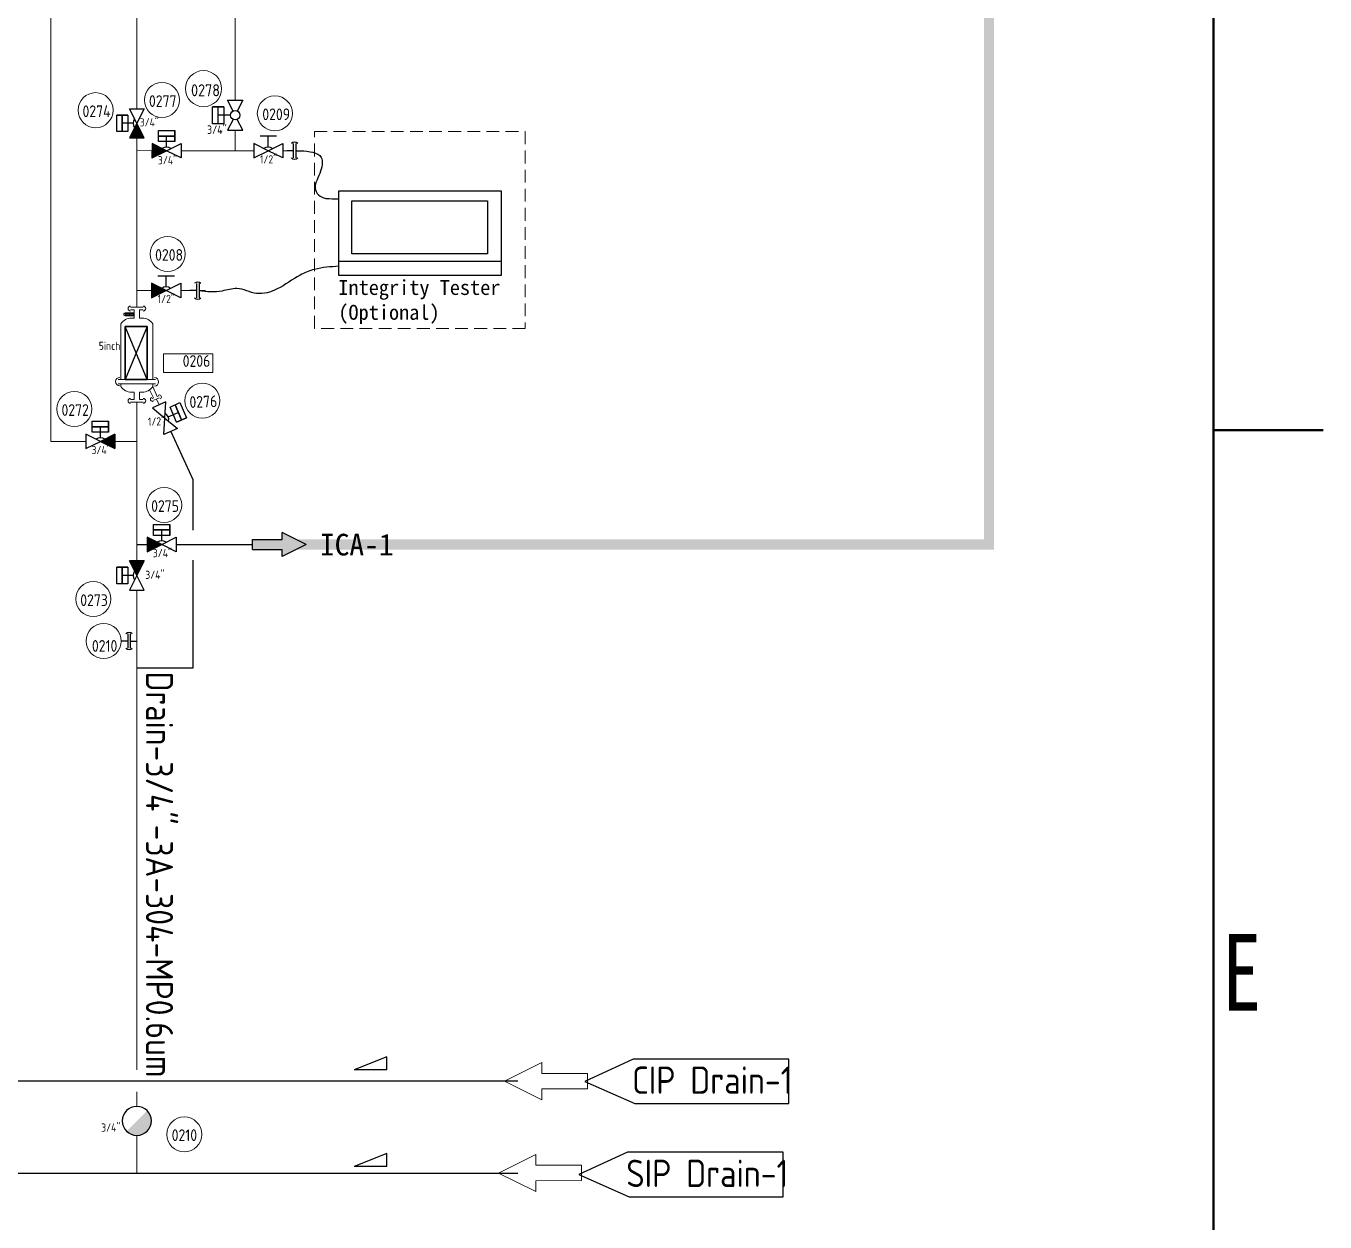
# Model space of a CAD drawing. Header units: millimetres. Extents: x -68339142 to 208, y -167 to 82456658.
# Drawn here: x -68331377 to -68330082, y 82447509 to 82448701 of the extents above; entities that cross this region are included whole.
import ezdxf

# ---------------------------------------------------------------- set-up
doc = ezdxf.new("R2010")
doc.units = ezdxf.units.MM
doc.header["$MEASUREMENT"] = 0
doc.linetypes.add('HIDDEN', pattern=[9.525, 6.35, -3.175])
for name, color, linetype in [('0-辅助', 8, 'Amzigzag'), ('压缩空气', 130, 'Continuous'), ('排管', 10, 'Continuous'), ('文字', 1, 'Continuous'), ('機器', 7, 'Continuous'), ('纯蒸汽', 32, 'Continuous')]:
    doc.layers.add(name, color=color, linetype=linetype)
for name, color, linetype, lineweight in [('AM_8', 1, 'Continuous', 15), ('Border (ISO)', 7, 'Continuous', 50), ('I8符号标注层', 3, 'Continuous', 9), ('Langurage', 7, 'Continuous', 0)]:
    doc.layers.add(name, color=color, linetype=linetype, lineweight=lineweight)
doc.styles.add('I(3.5)', font='simfang.ttf', dxfattribs={"width": 0.75})
doc.styles.get("Standard").update_dxf_attribs({"font": 'gbenor.shx', "bigfont": 'gbcbig.shx'})
doc.styles.add('{18b73a54-fa43-428c-adcb-c1c7bbdf2c84}', font='')
doc.styles.get('{18b73a54-fa43-428c-adcb-c1c7bbdf2c84}').set_extended_font_data('SimSun')
doc.linetypes.add('Amzigzag', pattern='A,0.0001,[136,genltshp.shx,S=0.04,R=0,X=0,Y=0],-11', length=11.0001)

# ---------------------------------------------------------------- blocks, each defined once
blk = doc.blocks.new('*U240')
at = {"color": 0}
for p, q in [((6.3, 11.2), (-6.3, 11.2)), ((0, 2.8), (0, 11.2)), ((0, 0), (-11.2, 5.6)), ((-11.2, 5.6), (-11.2, -5.6)), ((-11.2, -5.6), (0, 0)), ((0, 0), (11.2, 5.6)), ((11.2, -5.6), (0, 0)), ((11.2, 5.6), (11.2, -5.6))]:
    blk.add_line(p, q, dxfattribs=at)
at = {"color": 1, "linetype": 'ByBlock', "lineweight": 9}
blk.add_circle((5.1, 28.7), 13.5, dxfattribs=at)
at = {"color": 0}
blk.add_arc((0, -2.8), 5.62, 53.1301, 126.8699, dxfattribs=at)
at = {"color": 1, "linetype": 'ByBlock', "lineweight": 9}
for tag, p, height, flags in [('YQJ_CODE', (-2.4, 32.5), 9, 2), ('YQJ_ITEMID', (12.3, -9.3), 5, 1), ('YQJ_CLASS_NAME', (12.3, -15), 5, 1), ('品牌', (13.5, -20.6), 5, 1), ('供电电源', (13.4, -26.4), 5, 1), ('控制方式', (13.7, -33.1), 5, 1), ('输出信号类型1', (14.2, -39.4), 5, 1), ('输出信号类型2', (14, -46.4), 5, 1)]:
    blk.add_attdef(tag, p, '', height=height, dxfattribs=dict(at, flags=flags))
for tag, p, height in [('YQJ_NO', (-4.6, 23.5), 9), ('尺寸', (-6.4, -9.8), 6.3)]:
    blk.add_attdef(tag, p, '', height=height, dxfattribs=at)
blk = doc.blocks.new('*U40')
at = {"color": 0}
for p, q in [((0, 7), (0, 12)), ((5.5, 7), (-5.5, 7)), ((5.5, 5), (-5.5, 5)), ((0, 5), (0, 0))]:
    blk.add_line(p, q, dxfattribs=at)
for centre, start, end in [((-3.1, 6), 136.4792, 225.7809), ((3.1, 6), 314.2191, 43.5208)]:
    blk.add_arc(centre, 3.47, start, end, dxfattribs=at)
blk = doc.blocks.new('*U51')
at = {"color": 0}
for p, q in [((0, -5), (0, 0)), ((-5.5, -5), (5.5, -5)), ((-5.5, -7), (5.5, -7)), ((0, -7), (0, -12))]:
    blk.add_line(p, q, dxfattribs=at)
for centre, start, end in [((-3.1, -6), 134.2191, 223.5208), ((3.1, -6), 316.4792, 45.7809)]:
    blk.add_arc(centre, 3.47, start, end, dxfattribs=at)
blk = doc.blocks.new('*U241')
at = {"color": 0}
for p, q in [((0, 0), (-5.6, 11.2)), ((-5.6, 11.2), (5.6, 11.2)), ((5.6, 11.2), (0, 0)), ((-15.5, -6.3), (-15.5, 6.3)), ((-11.2, 6.3), (-11.2, -6.3)), ((-11.2, -6.3), (-11.2, 6.3)), ((-7, 6.3), (-7, -6.3)), ((0, 0), (-5.6, -11.2)), ((5.6, -11.2), (0, 0)), ((-7, -6.3), (-15.5, -6.3)), ((-2.8, 0), (-11.2, 0)), ((-5.6, -11.2), (5.6, -11.2))]:
    blk.add_line(p, q, dxfattribs=at)
blk.add_lwpolyline([(-7, 6.3), (-7, 6.3), (-15.5, 6.3), (-15.5, 6.3)], close=True, dxfattribs=at)
at = {"color": 1, "linetype": 'ByBlock', "lineweight": 9}
blk.add_circle((-31.8, 10.1), 13.5, dxfattribs=at)
at = {"color": 0}
blk.add_arc((2.8, 0), 5.63, 143.1301, 216.8699, dxfattribs=at)
at = {"color": 1, "linetype": 'ByBlock', "lineweight": 9}
for tag, p, height, flags in [('YQJ_CODE', (-39.6, 12.8), 9, 2), ('YQJ_ITEMID', (12.3, -9.3), 5, 1), ('YQJ_CLASS_NAME', (12.3, -15), 5, 1), ('品牌', (13.5, -20.6), 5, 1), ('供电电源', (13.4, -26.4), 5, 1), ('控制方式', (13.7, -33.1), 5, 1), ('输出信号类型1', (14.2, -39.4), 5, 1), ('输出信号类型2', (14, -46.4), 5, 1)]:
    blk.add_attdef(tag, p, '', height=height, dxfattribs=dict(at, flags=flags))
for tag, p, height in [('YQJ_NO', (-41.8, 4.8), 9), ('尺寸', (2.2, -2.4), 6.3)]:
    blk.add_attdef(tag, p, '', height=height, dxfattribs=at)
blk = doc.blocks.new('*U259')
at = {"color": 7, "lineweight": 9}
for p, q in [((-9.9, -5), (-9, -4.5)), ((-9.9, -5), (-9.9, -6.1)), ((-9.9, -5), (-2, -5)), ((-9.9, -6.1), (-9, -6.6)), ((-9.9, -6.1), (-2, -6.1)), ((-2, -4.5), (-9, -4.5)), ((-8, -6.6), (-9, -4.5)), ((-2, -6.6), (-9, -6.6)), ((-8, -6.6), (-7, -4.5)), ((-7, -4.5), (-6, -6.6)), ((-6, -6.6), (-5, -4.5)), ((-4, -6.6), (-5, -4.5)), ((-4.8, -0.1), (5, -0.1)), ((-4.8, -2), (-2, -2)), ((-4.2, -8.6), (-2, -8.6)), ((-4, -6.6), (-3, -4.5)), ((-2, -6.6), (-3, -4.5)), ((-2, -8.6), (-2, -2)), ((2.2, -2), (2.2, -8.6)), ((2.2, -2), (5, -2)), ((2.2, -8.6), (4.4, -8.6)), ((-12.1, -55.7), (-12.1, -12.9)), ((12.3, -12.9), (12.3, -55.7)), ((-14.3, -55.7), (14.5, -55.7)), ((14.5, -59.2), (-14.3, -59.2)), ((-12.1, -61.1), (-12.1, -59.2)), ((12.3, -61.1), (12.3, -59.2)), ((-2, -65.4), (-4.2, -65.4)), ((-2, -65.4), (-2, -71.2)), ((2.2, -71.2), (2.2, -65.4)), ((4.4, -65.4), (2.2, -65.4)), ((12.9, -70), (9.9, -63.8)), ((12.9, -70), (11.9, -70.4)), ((15.8, -68.9), (12.3, -61.1)), ((17.6, -69.9), (12.5, -71.9)), ((17, -68.4), (15.8, -68.9)), ((-2, -71.2), (-4.8, -71.2)), ((5, -73.1), (-4.8, -73.1)), ((5, -71.2), (2.2, -71.2))]:
    blk.add_line(p, q, dxfattribs=at)
at = {"color": 1, "linetype": 'ByBlock', "lineweight": 9}
blk.add_lwpolyline([(58.5, -50.3), (20.7, -50.3), (20.7, -35.9), (58.5, -35.9)], close=True, dxfattribs=at)
at = {"color": 7, "lineweight": 9}
for centre, radius, start, end in [((-4.8, -1.1), 1.9, 90, 270), ((5, -1.1), 1.9, 270, 90), ((-4.6, -17.3), 8.72, 87.2625, 149.525), ((4.8, -17.3), 8.72, 30.4752, 92.7375), ((-13, -57.4), 3.26, 90, 270), ((13.6, -57.5), 3.26, 270, 90), ((-4.6, -56.7), 8.72, 210.475, 272.7375), ((4.8, -56.7), 8.72, 267.2625, 329.525), ((12.2, -71.1), 1.59, 111.0569, 291.0569), ((17.4, -69.2), 1.59, 291.0569, 111.0569), ((-4.8, -72.2), 1.9, 90, 270), ((5, -72.2), 1.9, 270, 90)]:
    blk.add_arc(centre, radius, start, end, dxfattribs=at)
at = {"color": 1, "linetype": 'ByBlock', "lineweight": 9}
for tag, p, height, flags in [('YQJ_ITEMID', (12.4, -14.6), 5, 1), ('YQJ_CLASS_NAME', (12.8, -20.1), 5, 1), ('YQJ_CODE', (21.8, -46), 9, 2)]:
    blk.add_attdef(tag, p, '', height=height, dxfattribs=dict(at, flags=flags))
for tag, p, height in [('尺寸', (-29.2, -33), 6.3), ('YQJ_NO', (35.4, -46), 9)]:
    blk.add_attdef(tag, p, '', height=height, dxfattribs=at)
blk = doc.blocks.new('*U401')
at = {"color": 0}
for p, q in [((0, 0), (-5.6, 11.3)), ((-5.6, 11.3), (5.6, 11.2)), ((5.6, 11.2), (0, 0)), ((-15.5, -6.3), (-15.5, 6.3)), ((-11.2, 6.3), (-11.3, -6.3)), ((-11.3, -6.3), (-11.2, 6.3)), ((-2.8, 0), (-11.2, 0)), ((-7, 6.3), (-7, -6.3)), ((0, 0), (-5.6, -11.2)), ((5.6, -11.3), (0, 0)), ((-7, -6.3), (-15.5, -6.3)), ((-5.6, -11.2), (5.6, -11.3))]:
    blk.add_line(p, q, dxfattribs=at)
blk.add_lwpolyline([(-7, 6.3), (-7, 6.3), (-15.5, 6.3), (-15.5, 6.3)], close=True, dxfattribs=at)
at = {"color": 1, "linetype": 'ByBlock', "lineweight": 9}
blk.add_circle((-33.6, -18.2), 13.5, dxfattribs=at)
at = {"color": 0}
blk.add_arc((2.8, 0), 5.62, 143.0854, 216.8252, dxfattribs=at)
at = {"color": 1, "linetype": 'ByBlock', "lineweight": 9}
for tag, p, height in [('尺寸', (6.5, -2.6), 6.3), ('YQJ_NO', (-43.6, -23.5), 9)]:
    blk.add_attdef(tag, p, '', height=height, dxfattribs=at)
for tag, p, height, flags in [('YQJ_CODE', (-41.3, -15.5), 9, 2), ('YQJ_ITEMID', (12.3, -9.3), 5, 1), ('YQJ_CLASS_NAME', (12.3, -15), 5, 1), ('品牌', (13.5, -20.6), 5, 1), ('供电电源', (13.4, -26.4), 5, 1), ('控制方式', (13.7, -33.1), 5, 1), ('输出信号类型1', (14.2, -39.4), 5, 1), ('输出信号类型2', (14, -46.4), 5, 1)]:
    blk.add_attdef(tag, p, '', height=height, dxfattribs=dict(at, flags=flags))
blk = doc.blocks.new('*U37')
h = blk.add_hatch(color=256)
h.dxf.hatch_style = 1
h.paths.add_polyline_path([(5.6, 11.3), (-5.6, 11.2), (0, 0)])
at = {"color": 0}
for p, q in [((5.6, 11.3), (-5.6, 11.2)), ((-5.6, 11.2), (0, 0)), ((0, 0), (5.6, 11.3))]:
    blk.add_line(p, q, dxfattribs=at)
blk = doc.blocks.new('*U36')
at = {"color": 0}
for p, q in [((-7, 0), (-12, 0)), ((-7, 5.5), (-7, -5.5)), ((-5, 5.5), (-5, -5.5)), ((-5, 0), (0, 0))]:
    blk.add_line(p, q, dxfattribs=at)
for centre, start, end in [((-6, 3.1), 44.2191, 133.5208), ((-6, -3.1), 226.4792, 315.7809)]:
    blk.add_arc(centre, 3.47, start, end, dxfattribs=at)
blk = doc.blocks.new('*U69')
at = {"color": 1, "linetype": 'ByBlock', "lineweight": 9}
blk.add_circle((13.5, 0), 13.5, dxfattribs=at)
at = {"color": 1, "linetype": 'ByBlock', "lineweight": 9, "flags": 1}
for tag, p in [('YQJ_ITEMID', (24.4, 8)), ('YQJ_CLASS_NAME', (24.4, 3.7)), ('供电电源', (24.9, -5.2)), ('品牌', (24.8, -0.7)), ('量程上限', (24.8, -14.9)), ('控制方式', (25, -10)), ('输入信号类型1', (24.6, -25.3)), ('量程下限', (24.6, -20)), ('输入信号类型2', (24.4, -30.5))]:
    blk.add_attdef(tag, p, '', height=5, dxfattribs=at)
at = {"color": 1, "linetype": 'ByBlock', "lineweight": 13}
blk.add_attdef('YQJ_NO', (4.4, -8.3), '', height=9, dxfattribs=at)
at = {"color": 1, "linetype": 'ByBlock', "lineweight": 13, "flags": 2}
blk.add_attdef('YQJ_CODE', (7.2, -0.4), '', height=9, dxfattribs=at)
at = {"color": 1, "linetype": 'ByBlock', "lineweight": 9}
blk.add_attdef('尺寸', (-11.6, -20.9), '', height=6.3, dxfattribs=at)
blk = doc.blocks.new('*U243')
at = {"color": 0}
for p, q in [((6.3, 11.2), (-6.3, 11.2)), ((0, 2.8), (0, 11.2)), ((0, 0), (-11.2, 5.6)), ((-11.2, 5.6), (-11.2, -5.6)), ((-11.2, -5.6), (0, 0)), ((0, 0), (11.2, 5.6)), ((11.2, -5.6), (0, 0)), ((11.2, 5.6), (11.2, -5.6))]:
    blk.add_line(p, q, dxfattribs=at)
at = {"color": 1, "linetype": 'ByBlock', "lineweight": 9}
blk.add_circle((1.1, 28.2), 13.5, dxfattribs=at)
at = {"color": 0}
blk.add_arc((0, -2.8), 5.62, 53.1301, 126.8699, dxfattribs=at)
at = {"color": 1, "linetype": 'ByBlock', "lineweight": 9}
for tag, p, height, flags in [('YQJ_CODE', (-6.4, 31.9), 9, 2), ('YQJ_ITEMID', (12.3, -9.3), 5, 1), ('YQJ_CLASS_NAME', (12.3, -15), 5, 1), ('品牌', (13.5, -20.6), 5, 1), ('供电电源', (13.4, -26.4), 5, 1), ('控制方式', (13.7, -33.1), 5, 1), ('输出信号类型1', (14.2, -39.4), 5, 1), ('输出信号类型2', (14, -46.4), 5, 1)]:
    blk.add_attdef(tag, p, '', height=height, dxfattribs=dict(at, flags=flags))
for tag, p, height in [('YQJ_NO', (-8.5, 23), 9), ('尺寸', (-6.6, -9.6), 6.3)]:
    blk.add_attdef(tag, p, '', height=height, dxfattribs=at)
blk = doc.blocks.new('*U284')
at = {"color": 0}
for p, q in [((-6.3, 7), (-6.3, 15.5)), ((-6.3, 15.5), (6.3, 15.5)), ((6.3, 11.2), (-6.3, 11.2)), ((-6.3, 11.2), (6.3, 11.2)), ((0, 2.8), (0, 11.2)), ((0, 0), (-11.2, 5.6)), ((-11.2, 5.6), (-11.2, -5.6)), ((-11.2, -5.6), (0, 0)), ((6.3, 7), (-6.3, 7)), ((0, 0), (11.2, 5.6)), ((11.2, -5.6), (0, 0)), ((11.2, 5.6), (11.2, -5.6))]:
    blk.add_line(p, q, dxfattribs=at)
blk.add_lwpolyline([(6.3, 7), (6.3, 7), (6.3, 15.5), (6.3, 15.5)], close=True, dxfattribs=at)
at = {"color": 1, "linetype": 'ByBlock', "lineweight": 9}
blk.add_circle((-3.6, 39), 13.5, dxfattribs=at)
at = {"color": 0}
blk.add_arc((0, -2.8), 5.62, 53.1301, 126.8699, dxfattribs=at)
at = {"color": 1, "linetype": 'ByBlock', "lineweight": 9}
for tag, p, height, flags in [('YQJ_CODE', (-11.3, 41.7), 9, 2), ('YQJ_ITEMID', (12.3, -9.3), 5, 1), ('YQJ_CLASS_NAME', (12.3, -15), 5, 1), ('品牌', (13.5, -20.6), 5, 1), ('供电电源', (13.4, -26.4), 5, 1), ('控制方式', (13.7, -33.1), 5, 1), ('输出信号类型1', (14.2, -39.4), 5, 1), ('输出信号类型2', (14, -46.4), 5, 1)]:
    blk.add_attdef(tag, p, '', height=height, dxfattribs=dict(at, flags=flags))
for tag, p, height in [('YQJ_NO', (-13.6, 33.7), 9), ('尺寸', (-6.6, -10.5), 6.3)]:
    blk.add_attdef(tag, p, '', height=height, dxfattribs=at)
blk = doc.blocks.new('*U42')
h = blk.add_hatch(color=256)
h.dxf.hatch_style = 1
h.paths.add_polyline_path([(-11.2, 5.6), (-11.3, -5.6), (0, 0)])
at = {"color": 0}
for p, q in [((-11.2, 5.6), (-11.3, -5.6)), ((-11.3, -5.6), (0, 0)), ((0, 0), (-11.2, 5.6))]:
    blk.add_line(p, q, dxfattribs=at)
blk = doc.blocks.new('*U242')
at = {"color": 0}
for p, q in [((-6.3, 7), (-6.3, 15.5)), ((-6.3, 15.5), (6.3, 15.5)), ((6.3, 11.2), (-6.3, 11.2)), ((-6.3, 11.2), (6.3, 11.2)), ((0, 2.8), (0, 11.2)), ((0, 0), (-11.2, 5.6)), ((-11.2, 5.6), (-11.2, -5.6)), ((-11.2, -5.6), (0, 0)), ((6.3, 7), (-6.3, 7)), ((0, 0), (11.2, 5.6)), ((11.2, -5.6), (0, 0)), ((11.2, 5.6), (11.2, -5.6))]:
    blk.add_line(p, q, dxfattribs=at)
blk.add_lwpolyline([(6.3, 7), (6.3, 7), (6.3, 15.5), (6.3, 15.5)], close=True, dxfattribs=at)
at = {"color": 1, "linetype": 'ByBlock', "lineweight": 9}
blk.add_circle((-20, 25), 13.5, dxfattribs=at)
at = {"color": 0}
blk.add_arc((0, -2.8), 5.62, 53.1301, 126.8699, dxfattribs=at)
at = {"color": 1, "linetype": 'ByBlock', "lineweight": 9}
for tag, p, height, flags in [('YQJ_CODE', (-27.7, 27.6), 9, 2), ('YQJ_ITEMID', (12.3, -9.3), 5, 1), ('YQJ_CLASS_NAME', (12.3, -15), 5, 1), ('品牌', (13.5, -20.6), 5, 1), ('供电电源', (13.4, -26.4), 5, 1), ('控制方式', (13.7, -33.1), 5, 1), ('输出信号类型1', (14.2, -39.4), 5, 1), ('输出信号类型2', (14, -46.4), 5, 1)]:
    blk.add_attdef(tag, p, '', height=height, dxfattribs=dict(at, flags=flags))
for tag, p, height in [('YQJ_NO', (-30, 19.6), 9), ('尺寸', (-6.8, -9.8), 6.3)]:
    blk.add_attdef(tag, p, '', height=height, dxfattribs=at)
blk = doc.blocks.new('*U251')
at = {"color": 0, "const_width": 11.2}
blk.add_lwpolyline([(-4, -15.2, 1), (4, -7.3, 1)], format="xyb", dxfattribs=at)
at = {"color": 1, "linetype": 'ByBlock', "lineweight": 9}
blk.add_circle((36.5, -21.6), 13.5, dxfattribs=at)
at = {"color": 0}
for start, end in [(0, 180), (180, 0)]:
    blk.add_arc((0, -11.2), 11.2, start, end, dxfattribs=at)
at = {"color": 1, "linetype": 'ByBlock', "lineweight": 9}
for tag, p, height, flags in [('YQJ_ITEMID', (12.3, -9.3), 5, 1), ('YQJ_CLASS_NAME', (12.3, -15), 5, 1), ('品牌', (13.5, -20.6), 5, 1), ('YQJ_CODE', (29.9, -19.5), 9, 2), ('供电电源', (13.4, -26.4), 5, 1), ('控制方式', (13.7, -33.1), 5, 1), ('输出信号类型1', (14.2, -39.4), 5, 1), ('输出信号类型2', (14, -46.4), 5, 1)]:
    blk.add_attdef(tag, p, '', height=height, dxfattribs=dict(at, flags=flags))
for tag, p, height in [('尺寸', (-27.4, -19.5), 6.3), ('YQJ_NO', (26.8, -26.7), 9)]:
    blk.add_attdef(tag, p, '', height=height, dxfattribs=at)
blk = doc.blocks.new('*U403')
at = {"color": 0}
for p, q in [((1.2, 12.5), (-9.3, 8.4)), ((0, 0), (1.2, 12.5)), ((4.3, 8.4), (12.1, 11.5)), ((12.1, 11.5), (16.7, -0.3)), ((-9.3, 8.4), (0, 0)), ((-1.2, -12.5), (0, 0)), ((0, 0), (9.3, -8.4)), ((2.6, 1), (10.5, 4.1)), ((8.8, -3.3), (4.3, 8.4)), ((12.8, -1.8), (8.2, 10)), ((8.2, 10), (12.8, -1.8)), ((9.3, -8.4), (-1.2, -12.5))]:
    blk.add_line(p, q, dxfattribs=at)
blk.add_lwpolyline([(8.8, -3.3), (8.8, -3.3), (16.7, -0.3), (16.7, -0.3)], close=True, dxfattribs=at)
at = {"color": 1, "linetype": 'ByBlock', "lineweight": 9}
blk.add_circle((29.4, 12.4), 13.5, dxfattribs=at)
at = {"color": 0}
blk.add_arc((-2.6, -1), 5.63, 344.4178, 58.1576, dxfattribs=at)
at = {"color": 1, "linetype": 'ByBlock', "lineweight": 9}
for tag, p, height, flags in [('YQJ_CODE', (21.7, 15.1), 9, 2), ('YQJ_ITEMID', (12.3, -9.3), 5, 1), ('YQJ_CLASS_NAME', (12.3, -15), 5, 1), ('品牌', (13.5, -20.6), 5, 1), ('供电电源', (13.4, -26.4), 5, 1), ('控制方式', (13.7, -33.1), 5, 1), ('输出信号类型1', (14.2, -39.4), 5, 1), ('输出信号类型2', (14, -46.4), 5, 1)]:
    blk.add_attdef(tag, p, '', height=height, dxfattribs=dict(at, flags=flags))
for tag, p, height in [('YQJ_NO', (19.4, 7.1), 9), ('尺寸', (-13.2, -5.4), 6.3)]:
    blk.add_attdef(tag, p, '', height=height, dxfattribs=at)
blk = doc.blocks.new('*U245')
h = blk.add_hatch(color=256)
h.dxf.hatch_style = 1
h.paths.add_polyline_path([(11.2, -5.6), (11.2, 5.6), (0, 0)])
at = {"color": 0}
for p, q in [((11.2, 5.6), (0, 0)), ((0, 0), (11.2, -5.6)), ((11.2, -5.6), (11.2, 5.6))]:
    blk.add_line(p, q, dxfattribs=at)
blk = doc.blocks.new('*U244')
h = blk.add_hatch(color=256)
h.dxf.hatch_style = 1
h.paths.add_polyline_path([(-5.6, -11.3), (5.6, -11.3), (0, 0)])
at = {"color": 0}
for p, q in [((0, 0), (-5.6, -11.3)), ((5.6, -11.3), (0, 0)), ((-5.6, -11.3), (5.6, -11.3))]:
    blk.add_line(p, q, dxfattribs=at)
blk = doc.blocks.new('Borders A3')
at = {"layer": 'Border (ISO)'}
for p, q in [((410, 287), (410, 10)), ((410, 99), (415, 99))]:
    blk.add_line(p, q, dxfattribs=at)
at = {"layer": 'I8符号标注层', "insert": (410.4, 74.25), "char_height": 3.5, "attachment_point": 4, "style": 'I(3.5)'}
blk.add_mtext('E', dxfattribs=at)
blk = doc.blocks.new('*U285')
at = {"color": 0}
for p, q in [((-5.63, 11.25), (5.62, 11.25)), ((-1.57, 3.14), (-5.63, 11.25)), ((5.62, 11.25), (1.57, 3.14)), ((-16.88, -6.33), (-16.88, 6.33)), ((-12.66, -6.33), (-12.66, 6.33)), ((-8.44, 6.33), (-8.44, -6.33)), ((-8.44, -6.33), (-16.88, -6.33)), ((-3.52, 0), (-12.66, 0)), ((-1.57, -3.14), (-5.63, -11.25)), ((5.62, -11.25), (1.57, -3.14)), ((-5.63, -11.25), (5.62, -11.25))]:
    blk.add_line(p, q, dxfattribs=at)
blk.add_lwpolyline([(-8.44, 6.33), (-8.44, 6.33), (-16.88, 6.33), (-16.88, 6.33)], close=True, dxfattribs=at)
at = {"color": 1, "linetype": 'ByBlock', "lineweight": 9}
blk.add_circle((-23.64, 19.87), 13.5, dxfattribs=at)
at = {"color": 0}
blk.add_circle((0, 0), 3.52, dxfattribs=at)
at = {"color": 1, "linetype": 'ByBlock', "lineweight": 9}
for tag, p, height, flags in [('YQJ_CODE', (-30.64, 22.28), 9, 2), ('YQJ_ITEMID', (12.3, -9.27), 5, 1), ('YQJ_CLASS_NAME', (12.34, -15.05), 5, 1), ('品牌', (13.52, -20.57), 5, 1), ('供电电源', (13.41, -26.42), 5, 1), ('控制方式', (13.73, -33.14), 5, 1), ('输出信号类型1', (14.15, -39.41), 5, 1), ('输出信号类型2', (13.98, -46.43), 5, 1)]:
    blk.add_attdef(tag, p, '', height=height, dxfattribs=dict(at, flags=flags))
for tag, p, height in [('YQJ_NO', (-33.01, 14.17), 9), ('尺寸', (-21.05, -13.96), 6.3)]:
    blk.add_attdef(tag, p, '', height=height, dxfattribs=at)
blk = doc.blocks.new('倾斜')
at = {"color": 7}
for p, q in [((9.37, 7.43), (-9.37, 0)), ((9.37, 0), (-9.37, 0)), ((9.37, 0), (9.37, 7.43))]:
    blk.add_line(p, q, dxfattribs=at)
blk = doc.blocks.new('*U435')
at = {"color": 0}
for p, q in [((-6.3, 7), (-6.3, 15.5)), ((-6.3, 15.5), (6.3, 15.5)), ((6.3, 11.2), (-6.3, 11.2)), ((-6.3, 11.2), (6.3, 11.2)), ((0, 2.8), (0, 11.2)), ((0, 0), (-11.2, 5.6)), ((-11.2, 5.6), (-11.2, -5.6)), ((-11.2, -5.6), (0, 0)), ((6.3, 7), (-6.3, 7)), ((0, 0), (11.2, 5.6)), ((11.2, -5.6), (0, 0)), ((11.2, 5.6), (11.2, -5.6))]:
    blk.add_line(p, q, dxfattribs=at)
blk.add_lwpolyline([(6.3, 7), (6.3, 7), (6.3, 15.5), (6.3, 15.5)], close=True, dxfattribs=at)
at = {"color": 1, "linetype": 'ByBlock', "lineweight": 9}
blk.add_circle((1.9, 30.5), 13.5, dxfattribs=at)
at = {"color": 0}
blk.add_arc((0, -2.8), 5.62, 53.1301, 126.8699, dxfattribs=at)
at = {"color": 1, "linetype": 'ByBlock', "lineweight": 9}
for tag, p, height, flags in [('YQJ_CODE', (-5.8, 33.1), 9, 2), ('YQJ_ITEMID', (12.3, -9.3), 5, 1), ('YQJ_CLASS_NAME', (12.3, -15), 5, 1), ('品牌', (13.5, -20.6), 5, 1), ('供电电源', (13.4, -26.4), 5, 1), ('控制方式', (13.7, -33.1), 5, 1), ('输出信号类型1', (14.2, -39.4), 5, 1), ('输出信号类型2', (14, -46.4), 5, 1)]:
    blk.add_attdef(tag, p, '', height=height, dxfattribs=dict(at, flags=flags))
for tag, p, height in [('YQJ_NO', (-8.1, 25.1), 9), ('尺寸', (-6.8, -9.8), 6.3)]:
    blk.add_attdef(tag, p, '', height=height, dxfattribs=at)
blk = doc.blocks.new('*U402')
h = blk.add_hatch(color=256)
h.dxf.hatch_style = 1
h.paths.add_polyline_path([(-11.3, 5.6), (-11.2, -5.6), (0, 0)])
at = {"color": 0}
for p, q in [((0, 0), (-11.3, 5.6)), ((-11.3, 5.6), (-11.2, -5.6)), ((-11.2, -5.6), (0, 0))]:
    blk.add_line(p, q, dxfattribs=at)
blk = doc.blocks.new('KGJK')
at = {"layer": 'AM_8'}
blk.add_hatch(color=256, dxfattribs=at).paths.add_polyline_path([(5848.81, -1050.61), (5848.81, -1052.35), (5853.94, -1052.35), (5853.94, -1053.56), (5858.11, -1051.48), (5853.94, -1049.39), (5853.94, -1050.61)])
at = {"layer": '文字'}
for p, q in [((5858.11, -1051.48), (5853.94, -1049.39)), ((5853.94, -1049.39), (5853.94, -1050.61)), ((5848.81, -1050.61), (5848.81, -1052.35)), ((5848.81, -1050.61), (5853.94, -1050.61)), ((5858.11, -1051.48), (5853.94, -1053.56)), ((5848.81, -1052.35), (5853.94, -1052.35)), ((5853.94, -1052.35), (5853.94, -1053.56))]:
    blk.add_line(p, q, dxfattribs=at)
blk = doc.blocks.new('Outlet_v1')
at = {"lineweight": 0}
for p, q in [((-82.6, -0.1), (-45.6, 18.5)), ((-45.6, 7.7), (-45.6, 18.5)), ((0, 7.7), (-45.6, 7.7)), ((0, -7.7), (0, 7.7)), ((-82.6, -0.1), (-45.5, -18.5)), ((0, -7.7), (-45.5, -7.8)), ((-45.5, -18.5), (-45.5, -7.8))]:
    blk.add_line(p, q, dxfattribs=at)
blk = doc.blocks.new('LINK_01')
at = {"color": 4}
blk.add_lwpolyline([(-155.2, 22.2), (-203.5, 0), (-153.4, -22.2), (0, -22.2), (0, 0), (0, 22.2), (-155.2, 22.2)], dxfattribs=at)
blk.add_attdef('ID', (-156.3, -12.4), '', height=27.2, dxfattribs=at)

msp = doc.modelspace()

# ---------------------------------------------------------------- linework, layer by layer
for p, q in [((-68331064.85995, 82448466.49162), (-68330903.29152, 82448466.49162)), ((-68331255.8173, 82448401.20894), (-68331277.65026, 82448348.56399)), ((-68331255.8173, 82448348.56399), (-68331277.65026, 82448401.20894))]:
    msp.add_line(p, q)
at = {"color": 4}
for p, q in [((-68331266.15418, 82448184.01567), (-68331255.96487, 82448184.01567)), ((-68331226.8559, 82448184.01567), (-68331150.79192, 82448184.01567))]:
    msp.add_line(p, q, dxfattribs=at)
for points in [[(-68331064.85995, 82448536.50749), (-68330903.29152, 82448536.50749), (-68330903.29152, 82448452.25279), (-68331064.85995, 82448452.25279)], [(-68331051.86453, 82448526.55487), (-68330916.77782, 82448526.55487), (-68330916.77782, 82448473.80312), (-68331051.86453, 82448473.80312)], [(-68331277.65026, 82448348.56399), (-68331255.8173, 82448348.56399), (-68331255.8173, 82448401.20894), (-68331277.65026, 82448401.20894)], [(-68331277.65026, 82448401.20894), (-68331255.8173, 82448401.20894), (-68331255.8173, 82448348.56399), (-68331277.65026, 82448348.56399)]]:
    msp.add_lwpolyline(points, close=True)
at = {"layer": '0-辅助', "const_width": 10}
msp.add_lwpolyline([(-68331113.04505, 82448184.01567), (-68330417.08698, 82448184.01567), (-68330417.08698, 82450382.69454), (-68329410.75041, 82450382.69454)], dxfattribs=at)
at = {"layer": 'Langurage', "linetype": 'HIDDEN', "ltscale": 2}
msp.add_lwpolyline([(-68331089.27926, 82448595.58638), (-68330879.19501, 82448595.58638), (-68330879.19501, 82448399.33921), (-68331089.27926, 82448399.33921)], close=True, dxfattribs=at)
at = {"layer": '压缩空气', "lineweight": 9}
for p, q in [((-68331351.94053, 82448286.79721), (-68331351.94053, 82448788.5907)), ((-68331168.19791, 82448626.78424), (-68331168.19762, 82448788.85139)), ((-68331168.198, 82448576.47365), (-68331168.19796, 82448596.80047)), ((-68331222.01811, 82448576.47366), (-68331171.27732, 82448576.47365)), ((-68331175.9013, 82448576.47365), (-68331160.4947, 82448576.47365)), ((-68331160.49472, 82448576.47365), (-68331149.83633, 82448576.47365)), ((-68331110.32765, 82448576.4736), (-68331120.72736, 82448576.47365)), ((-68331222.39398, 82448437.04), (-68331213.28796, 82448437.04)), ((-68331266.16575, 82448325.97513), (-68331266.14048, 82448167.68455)), ((-68331246.69792, 82448328.84408), (-68331244.06124, 82448323.25439)), ((-68331351.94053, 82448286.79721), (-68331317.04059, 82448286.79721)), ((-68331287.92, 82448286.79721), (-68331266.16606, 82448286.79721))]:
    msp.add_line(p, q, dxfattribs=at)
at = {"layer": '压缩空气'}
for points, knots in [([(-68331103.21249, 82448576.47359), (-68331094.35907, 82448575.76687), (-68331078.92994, 82448574.53524), (-68331083.0184, 82448552.76192), (-68331091.23221, 82448540.30354), (-68331083.02031, 82448528.7895), (-68331073.29978, 82448528.58382), (-68331067.07287, 82448528.5551), (-68331064.85995, 82448528.5449)], [0, 0, 0, 0, 21.6052513334, 37.6520955238, 54.4485215073, 62.4619835776, 74.6414117255, 81.3559217791, 81.3559217791, 81.3559217791, 81.3559217791]), ([(-68331064.85995, 82448461.22755), (-68331073.12933, 82448460.74713), (-68331086.46582, 82448459.97232), (-68331107.40604, 82448451.49059), (-68331123.61252, 82448438.34496), (-68331146.90941, 82448431.15891), (-68331164.64629, 82448441.63327), (-68331183.87682, 82448434.86056), (-68331196.54855, 82448435.86476), (-68331204.24323, 82448436.70412)], [0, 0, 0, 0, 24.6743296325, 39.7936369227, 66.7483426102, 87.5873093449, 107.8517646028, 122.7780499908, 145.8111525219, 145.8111525219, 145.8111525219, 145.8111525219])]:
    msp.add_open_spline(points, degree=3, knots=knots, dxfattribs=at)
msp.add_open_spline([(-68331206.8079, 82448436.98996), (-68331206.95561, 82448437.00663), (-68331207.10332, 82448437.02332), (-68331207.25104, 82448437.04)], degree=3, dxfattribs=at)
at = {"layer": '排管', "color": 1, "ltscale": 0.01}
for p, q in [((-68331232.20945, 82448296.66742), (-68331210.33762, 82448248.78532)), ((-68331210.33762, 82448248.78532), (-68331210.33517, 82448248.77994)), ((-68331210.33762, 82448248.78532), (-68331210.33621, 82448214.41206)), ((-68331210.33625, 82448215.31404), (-68331210.33555, 82448198.41249)), ((-68331210.33432, 82448168.41249), (-68331210.32988, 82448060.62016)), ((-68331210.33281, 82448060.62016), (-68331266.14843, 82448060.61787))]:
    msp.add_line(p, q, dxfattribs=at)
at = {"layer": '排管', "lineweight": 9}
for p, q in [((-68331266.17935, 82448153.13341), (-68331266.17935, 82448153.12671)), ((-68331266.17919, 82448138.57557), (-68331266.17687, 82447921.58018)), ((-68331266.17687, 82447921.58018), (-68331266.17687, 82447660.4267)), ((-68331266.17687, 82447638.49443), (-68331266.17687, 82447624.08237)), ((-68331266.17687, 82447632.96056), (-68331266.17687, 82447630.21656)), ((-68331266.17687, 82447594.97343), (-68331266.17687, 82447557.67777))]:
    msp.add_line(p, q, dxfattribs=at)
at = {"layer": '排管'}
for p, q in [((-68331492.49575, 82447649.46056), (-68330886.49434, 82447649.46056)), ((-68333020.60883, 82447557.66523), (-68330886.49434, 82447557.66523)), ((-68331173.43894, 82447557.66523), (-68330886.49434, 82447557.66523))]:
    msp.add_line(p, q, dxfattribs=at)
at = {"layer": '纯蒸汽', "color": 30, "linetype": 'ByBlock', "lineweight": 9}
for p, q in [((-68331266.17685, 82448618.31849), (-68331266.17685, 82448786.71647)), ((-68331266.17561, 82448420.45557), (-68331266.17102, 82448589.20952)), ((-68331266.17561, 82448576.47367), (-68331251.12705, 82448576.50206)), ((-68331266.17454, 82448437.04), (-68331251.50295, 82448437.04)), ((-68331266.17685, 82448185.09769), (-68331266.17685, 82448214.13083))]:
    msp.add_line(p, q, dxfattribs=at)

# ---------------------------------------------------------------- block references
for name, p, xscale, yscale, zscale in [('Borders A3', (-68339142.31944, 82446137.04862), 21.8262244274396, 21.8262244274396, 21.8262244274396), ('*U244', (-68331266.17685, 82448603.76401), 1.293732, 1.293732, 1.293732), ('*U42', (-68331236.57259, 82448576.47366), 1.293732, 1.293732, 1.293732), ('*U42', (-68331236.94846, 82448437.04), 1.293732, 1.293732, 1.293732), ('*U245', (-68331302.47448, 82448286.79721), 1.293732, 1.293732, 1.293732), ('*U402', (-68331241.41039, 82448184.01567), 1.293732, 1.293732, 1.293732), ('*U37', (-68331266.17768, 82448153.13006), 1.293732, 1.293732, 1.293732), ('*U36', (-68331266.20218, 82448087.84025), 1.293732, 1.293732, 1.293732), ('倾斜', (-68331033.44322, 82447660.44991), 1.738775808000001, 1.738775808000001, 1.738775808000001), ('倾斜', (-68331033.44322, 82447564.25689), 1.738775808000001, 1.738775808000001, 1.738775808000001)]:
    msp.add_blockref(name, p, dxfattribs=dict(xscale=xscale, yscale=yscale, zscale=zscale))
ref = msp.add_blockref('*U285', (-68331168.19785, 82448611.79235), dxfattribs=dict(xscale=1.332611986045726, yscale=1.332611986045726, zscale=1.332611986045726))
ref.add_attrib('YQJ_NO', '0278', (-68331212.18151, 82448630.66959), dxfattribs={"color": 1, "linetype": 'ByBlock', "lineweight": 9, "height": 11.993508})
ref.add_attrib('尺寸', '3/4"', (-68331196.25156, 82448593.19522), dxfattribs={"color": 1, "linetype": 'ByBlock', "lineweight": 9, "height": 8.395456})
ref = msp.add_blockref('*U241', (-68331266.17685, 82448603.76401), dxfattribs=dict(xscale=1.293732, yscale=1.293732, zscale=1.293732))
ref.add_attrib('YQJ_NO', '0274', (-68331320.29837, 82448609.95198), dxfattribs={"color": 1, "linetype": 'ByBlock', "lineweight": 9, "height": 11.643588})
ref.add_attrib('尺寸', '3/4"', (-68331263.32096, 82448600.63521), dxfattribs={"color": 1, "linetype": 'ByBlock', "lineweight": 9, "height": 8.150512})
ref = msp.add_blockref('*U284', (-68331236.57259, 82448576.47366), dxfattribs=dict(xscale=1.293732, yscale=1.293732, zscale=1.293732))
ref.add_attrib('YQJ_NO', '0277', (-68331254.11136, 82448620.04132), dxfattribs={"color": 1, "linetype": 'ByBlock', "lineweight": 9, "height": 11.643588})
ref.add_attrib('尺寸', '3/4"', (-68331245.17048, 82448562.87179), dxfattribs={"color": 1, "linetype": 'ByBlock', "lineweight": 9, "height": 8.150512})
ref = msp.add_blockref('*U240', (-68331135.28185, 82448576.47365), dxfattribs=dict(xscale=1.293732, yscale=1.293732, zscale=1.293732))
ref.add_attrib('YQJ_NO', '0209', (-68331141.17507, 82448606.9091), dxfattribs={"color": 1, "linetype": 'ByBlock', "lineweight": 9, "height": 11.643588})
ref.add_attrib('尺寸', '1/2"', (-68331143.56796, 82448563.74389), dxfattribs={"color": 1, "linetype": 'ByBlock', "lineweight": 9, "height": 8.150512})
at = {"xscale": 1.293732, "yscale": 1.293732, "zscale": 1.293732}
for name, p, rotation in [('*U40', (-68331101.28292, 82448576.47359), 90), ('*U51', (-68331197.76318, 82448437.04), 270)]:
    msp.add_blockref(name, p, dxfattribs=dict(at, rotation=rotation))
ref = msp.add_blockref('*U243', (-68331236.94846, 82448437.04), dxfattribs=dict(xscale=1.293732, yscale=1.293732, zscale=1.293732))
ref.add_attrib('YQJ_NO', '0208', (-68331247.99532, 82448466.75854), dxfattribs={"color": 1, "linetype": 'ByBlock', "lineweight": 9, "height": 11.643588})
ref.add_attrib('尺寸', '1/2"', (-68331245.50048, 82448424.59762), dxfattribs={"color": 1, "linetype": 'ByBlock', "lineweight": 9, "height": 8.150512})
ref = msp.add_blockref('*U259', (-68331266.31051, 82448420.57505), dxfattribs=dict(xscale=1.293732, yscale=1.293732, zscale=1.293732))
ref.add_attrib('YQJ_NO', '0206', (-68331220.49078, 82448361.06708), dxfattribs={"color": 1, "linetype": 'ByBlock', "lineweight": 9, "height": 11.643588})
ref.add_attrib('尺寸', '5inch', (-68331304.07509, 82448377.88238), dxfattribs={"color": 1, "linetype": 'ByBlock', "lineweight": 9, "height": 8.150512})
ref = msp.add_blockref('*U242', (-68331302.47448, 82448286.79721), dxfattribs=dict(xscale=1.293732, yscale=1.293732, zscale=1.293732))
ref.add_attrib('YQJ_NO', '0272', (-68331341.25358, 82448312.18836), dxfattribs={"color": 1, "linetype": 'ByBlock', "lineweight": 9, "height": 11.643588})
ref.add_attrib('尺寸', '3/4"', (-68331311.33614, 82448274.10327), dxfattribs={"color": 1, "linetype": 'ByBlock', "lineweight": 9, "height": 8.150512})
ref = msp.add_blockref('*U403', (-68331238.26197, 82448309.90518), dxfattribs=dict(xscale=1.293732, yscale=1.293732, zscale=1.293732, rotation=2.19377728553801))
ref.add_attrib('YQJ_NO', '0276', (-68331213.54395, 82448320.00953), dxfattribs={"color": 1, "linetype": 'ByBlock', "lineweight": 9, "height": 11.643588, "rotation": 2.19377729})
ref.add_attrib('尺寸', '1/2"', (-68331255.01361, 82448302.231), dxfattribs={"color": 1, "linetype": 'ByBlock', "lineweight": 9, "height": 8.150512, "rotation": 2.19377729})
ref = msp.add_blockref('*U435', (-68331241.41039, 82448184.01567), dxfattribs=dict(xscale=1.293732, yscale=1.293732, zscale=1.293732))
ref.add_attrib('YQJ_NO', '0275', (-68331251.92013, 82448216.51475), dxfattribs={"color": 1, "linetype": 'ByBlock', "lineweight": 9, "height": 11.643588})
ref.add_attrib('尺寸', '3/4"', (-68331250.27204, 82448171.32172), dxfattribs={"color": 1, "linetype": 'ByBlock', "lineweight": 9, "height": 8.150512})
ref = msp.add_blockref('*U401', (-68331266.17768, 82448153.13006), dxfattribs=dict(xscale=1.293732, yscale=1.293732, zscale=1.293732))
ref.add_attrib('YQJ_NO', '0273', (-68331322.57676, 82448122.7021), dxfattribs={"color": 1, "linetype": 'ByBlock', "lineweight": 9, "height": 11.643588})
ref.add_attrib('尺寸', '3/4"', (-68331257.74039, 82448149.72093), dxfattribs={"color": 1, "linetype": 'ByBlock', "lineweight": 9, "height": 8.150512})
ref = msp.add_blockref('*U69', (-68331316.65773, 82448087.84025), dxfattribs=dict(xscale=1.293732, yscale=1.293732, zscale=1.293732))
ref.add_attrib('YQJ_NO', '0210', (-68331310.94009, 82448077.15343), dxfattribs={"color": 1, "linetype": 'ByBlock', "lineweight": 13, "height": 11.643588})
for p in [(-68330817.1393, 82447649.25306), (-68330823.24088, 82447557.77079)]:
    msp.add_blockref('Outlet_v1', p)
for p, values in [((-68330616.49022, 82447649.0055), {'ID': 'CIP Drain-1'}), ((-68330622.2611, 82447556.1313), {'ID': 'SIP Drain-1'})]:
    msp.add_blockref('LINK_01', p).add_auto_attribs(values)
ref = msp.add_blockref('*U251', (-68331266.17687, 82447624.0824), dxfattribs=dict(xscale=1.293732, yscale=1.293732, zscale=1.293732))
ref.add_attrib('YQJ_NO', '0210', (-68331231.47995, 82447589.56073), dxfattribs={"color": 1, "linetype": 'ByBlock', "lineweight": 9, "height": 11.643588})
ref.add_attrib('尺寸', '3/4"', (-68331301.67759, 82447598.88153), dxfattribs={"color": 1, "linetype": 'ByBlock', "lineweight": 9, "height": 8.150512})
at = {"layer": '機器', "lineweight": 9, "xscale": -5.721611903971061, "yscale": 5.721611903971061, "zscale": 5.721611903971061, "rotation": 180}
msp.add_blockref('KGJK', (-68364615.4326, 82442167.86865), dxfattribs=at)

# ---------------------------------------------------------------- texts
at = {"color": 3, "lineweight": 9, "insert": (-68331065.44539, 82448447.54318), "char_height": 14.8380097, "width": 196.7720383, "attachment_point": 1, "style": '{18b73a54-fa43-428c-adcb-c1c7bbdf2c84}'}
msp.add_mtext('{\\C256;Integrity Tester\\P(Optional)}', dxfattribs=at)
at = {"layer": 'Langurage', "lineweight": 9, "insert": (-68331047.11349, 82448183.70614), "char_height": 21.6, "width": 98.4343442, "attachment_point": 5}
msp.add_mtext('{\\Ftxt|c134;ICA-1}', dxfattribs=at)
at = {"layer": '排管', "insert": (-68331243.66752, 82447855.16102), "char_height": 26.99268, "attachment_point": 5, "rotation": 270}
msp.add_mtext('Drain-3/4"-3A-304-MP0.6um', dxfattribs=at)

doc.saveas('drawing.dxf')
